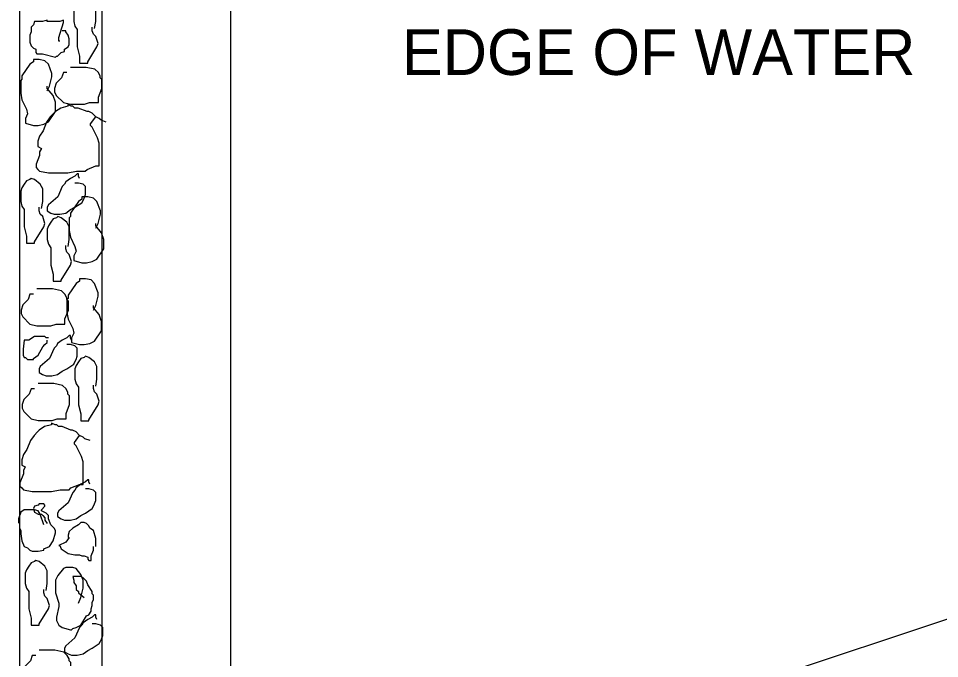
# Model space of a CAD drawing. Extents: x 1348387 to 1349067, y 1153645 to 1154085.
# Drawn here: x 1348523.29 to 1348564.93, y 1153837.53 to 1153866.48 of the extents above; entities that cross this region are included whole.
import ezdxf

# ---------------------------------------------------------------- set-up
doc = ezdxf.new("R2010")
doc.units = 0
for name, color, linetype in [('Design_EX_Roadway Notes', 7, 'Continuous'), ('Topo_Base of Levee', 7, 'Continuous'), ('Topo_Riprap', 7, 'Continuous'), ('Topo_Water Edge', 7, 'Continuous')]:
    doc.layers.add(name, color=color, linetype=linetype)

msp = doc.modelspace()

# ---------------------------------------------------------------- linework, layer by layer
at = {"layer": 'Topo_Base of Levee'}
for p, q in [((1348523.342, 1153909.761), (1348523.342, 1153818.984)), ((1348527.077, 1153822.995), (1348527.077, 1153892.115)), ((1348532.892, 1153828.536), (1348637.06, 1153863.26))]:
    msp.add_line(p, q, dxfattribs=at)
at = {"layer": 'Topo_Riprap'}
for points in [[(1348525.797, 1153866.812), (1348525.797, 1153866.342), (1348525.851, 1153866.134), (1348525.955, 1153865.978), (1348525.955, 1153865.195), (1348526.06, 1153864.778), (1348526.06, 1153864.464), (1348526.163, 1153864.464), (1348526.424, 1153864.464), (1348526.424, 1153864.515), (1348526.841, 1153865.195), (1348526.894, 1153865.352), (1348526.79, 1153865.664), (1348526.685, 1153865.769), (1348526.633, 1153865.925), (1348526.633, 1153866.083)], [(1348526.738, 1153866.03), (1348526.79, 1153866.342), (1348526.79, 1153866.917)], [(1348525.172, 1153865.456), (1348525.119, 1153865.456), (1348525.119, 1153865.612), (1348525.328, 1153866.291), (1348525.328, 1153866.396), (1348525.172, 1153866.342), (1348524.597, 1153866.342), (1348524.597, 1153866.396), (1348524.389, 1153866.342), (1348524.233, 1153866.342), (1348524.023, 1153866.342), (1348523.972, 1153866.186), (1348523.867, 1153866.083), (1348523.867, 1153865.873), (1348523.814, 1153865.717), (1348523.814, 1153865.403), (1348523.867, 1153865.247), (1348523.972, 1153865.142), (1348524.077, 1153865.09), (1348524.077, 1153864.934), (1348524.128, 1153864.881), (1348524.18, 1153864.881), (1348524.389, 1153864.881), (1348524.963, 1153864.725), (1348525.016, 1153864.778), (1348525.067, 1153864.778), (1348525.224, 1153864.934), (1348525.38, 1153864.986), (1348525.38, 1153865.09), (1348525.536, 1153865.195), (1348525.59, 1153865.298), (1348525.59, 1153865.559), (1348525.536, 1153865.717), (1348525.433, 1153865.873), (1348525.433, 1153865.925), (1348525.277, 1153865.925)], [(1348524.597, 1153863.212), (1348524.702, 1153863.42), (1348524.807, 1153863.839), (1348524.807, 1153863.995), (1348524.65, 1153864.412), (1348524.494, 1153864.568), (1348524.233, 1153864.622), (1348523.972, 1153864.622), (1348523.972, 1153864.515), (1348523.814, 1153864.412), (1348523.45, 1153863.89), (1348523.45, 1153863.734), (1348523.397, 1153863.681), (1348523.397, 1153863.107), (1348523.45, 1153862.795), (1348523.658, 1153862.376), (1348523.711, 1153862.168), (1348523.607, 1153861.958), (1348523.607, 1153861.854), (1348523.607, 1153861.751), (1348523.972, 1153861.646), (1348524.18, 1153861.646), (1348524.441, 1153861.698), (1348524.65, 1153861.802), (1348524.963, 1153862.271), (1348524.963, 1153862.69), (1348524.86, 1153863.002), (1348524.597, 1153863.315), (1348524.597, 1153863.42)], [(1348525.484, 1153864.031), (1348525.325, 1153864.031), (1348525.245, 1153863.792), (1348525.007, 1153863.554), (1348524.929, 1153863.317), (1348524.929, 1153863.158), (1348525.007, 1153863), (1348525.325, 1153862.682), (1348525.641, 1153862.603), (1348526.276, 1153862.603), (1348526.514, 1153862.682), (1348526.91, 1153862.682), (1348526.91, 1153862.921), (1348527.069, 1153863.317), (1348527.069, 1153863.713), (1348526.99, 1153863.792), (1348526.99, 1153863.872), (1348526.91, 1153864.031), (1348526.751, 1153864.188), (1348526.355, 1153864.268), (1348525.641, 1153864.268)], [(1348527.266, 1153861.794), (1348527.029, 1153861.874), (1348526.949, 1153861.953), (1348526.79, 1153862.031), (1348526.633, 1153862.19), (1348526.474, 1153862.27), (1348526.394, 1153862.27), (1348525.998, 1153862.429), (1348525.839, 1153862.429), (1348525.76, 1153862.508), (1348525.68, 1153862.508), (1348525.521, 1153862.588), (1348525.521, 1153862.508), (1348525.205, 1153862.429), (1348524.968, 1153862.27), (1348524.888, 1153862.19), (1348524.729, 1153862.031), (1348524.57, 1153861.794), (1348524.413, 1153861.398), (1348524.254, 1153861.16), (1348524.174, 1153860.923), (1348524.174, 1153860.684), (1348524.333, 1153860.605), (1348524.254, 1153860.446), (1348524.254, 1153860.288), (1348524.095, 1153859.892), (1348524.095, 1153859.733), (1348524.174, 1153859.654), (1348524.254, 1153859.574), (1348524.65, 1153859.495), (1348525.521, 1153859.495), (1348525.919, 1153859.574), (1348526.315, 1153859.574), (1348526.394, 1153859.654), (1348526.79, 1153859.813), (1348526.949, 1153859.813), (1348526.949, 1153860.525), (1348526.949, 1153860.684), (1348526.949, 1153860.843), (1348526.87, 1153861.08), (1348526.633, 1153861.556), (1348526.552, 1153861.635), (1348526.552, 1153861.715), (1348526.79, 1153862.031)], [(1348524.336, 1153857.888), (1348524.39, 1153858.2), (1348524.39, 1153858.775), (1348524.284, 1153858.985), (1348524.024, 1153859.193), (1348523.867, 1153859.244), (1348523.814, 1153859.193), (1348523.658, 1153859.141), (1348523.553, 1153858.985), (1348523.45, 1153858.827), (1348523.397, 1153858.671), (1348523.397, 1153858.2), (1348523.45, 1153857.992), (1348523.553, 1153857.836), (1348523.553, 1153857.053), (1348523.658, 1153856.636), (1348523.658, 1153856.322), (1348523.763, 1153856.322), (1348524.024, 1153856.322), (1348524.024, 1153856.373), (1348524.441, 1153857.053), (1348524.494, 1153857.21), (1348524.39, 1153857.524), (1348524.284, 1153857.627), (1348524.233, 1153857.783), (1348524.233, 1153857.941)], [(1348526.06, 1153859.244), (1348526.007, 1153859.349), (1348526.007, 1153859.454), (1348525.955, 1153859.454), (1348525.851, 1153859.349), (1348525.641, 1153859.244), (1348525.433, 1153859.088), (1348525.38, 1153858.985), (1348525.277, 1153858.88), (1348525.068, 1153858.41), (1348524.651, 1153858.044), (1348524.597, 1153857.941), (1348524.597, 1153857.783), (1348524.755, 1153857.68), (1348524.911, 1153857.627), (1348525.172, 1153857.627), (1348525.433, 1153857.68), (1348525.641, 1153857.836), (1348525.851, 1153857.941), (1348526.165, 1153858.149), (1348526.216, 1153858.253), (1348526.268, 1153858.358), (1348526.321, 1153858.514), (1348526.321, 1153858.88), (1348526.216, 1153858.985), (1348526.007, 1153859.037), (1348525.851, 1153859.037)], [(1348526.79, 1153857), (1348526.894, 1153857.21), (1348526.999, 1153857.627), (1348526.999, 1153857.783), (1348526.841, 1153858.2), (1348526.685, 1153858.358), (1348526.424, 1153858.41), (1348526.163, 1153858.41), (1348526.163, 1153858.305), (1348526.007, 1153858.2), (1348525.641, 1153857.68), (1348525.641, 1153857.522), (1348525.59, 1153857.47), (1348525.59, 1153856.895), (1348525.641, 1153856.583), (1348525.851, 1153856.166), (1348525.904, 1153855.956), (1348525.799, 1153855.748), (1348525.799, 1153855.643), (1348525.799, 1153855.539), (1348526.163, 1153855.434), (1348526.372, 1153855.434), (1348526.634, 1153855.487), (1348526.841, 1153855.592), (1348527.155, 1153856.06), (1348527.155, 1153856.478), (1348527.051, 1153856.792), (1348526.79, 1153857.105), (1348526.79, 1153857.21)], [(1348525.538, 1153856.166), (1348525.59, 1153856.478), (1348525.59, 1153857.053), (1348525.485, 1153857.261), (1348525.224, 1153857.47), (1348525.068, 1153857.522), (1348525.016, 1153857.47), (1348524.86, 1153857.417), (1348524.755, 1153857.261), (1348524.651, 1153857.105), (1348524.597, 1153856.948), (1348524.597, 1153856.478), (1348524.651, 1153856.27), (1348524.755, 1153856.112), (1348524.755, 1153855.329), (1348524.86, 1153854.912), (1348524.86, 1153854.599), (1348524.963, 1153854.599), (1348525.224, 1153854.599), (1348525.224, 1153854.651), (1348525.641, 1153855.329), (1348525.694, 1153855.487), (1348525.59, 1153855.799), (1348525.485, 1153855.904), (1348525.433, 1153856.06), (1348525.433, 1153856.217)], [(1348526.685, 1153853.295), (1348526.79, 1153853.504), (1348526.894, 1153853.921), (1348526.894, 1153854.078), (1348526.738, 1153854.495), (1348526.58, 1153854.653), (1348526.321, 1153854.704), (1348526.06, 1153854.704), (1348526.06, 1153854.599), (1348525.904, 1153854.495), (1348525.538, 1153853.973), (1348525.538, 1153853.816), (1348525.485, 1153853.765), (1348525.485, 1153853.19), (1348525.538, 1153852.877), (1348525.746, 1153852.46), (1348525.799, 1153852.251), (1348525.694, 1153852.041), (1348525.694, 1153851.938), (1348525.694, 1153851.833), (1348526.06, 1153851.729), (1348526.268, 1153851.729), (1348526.529, 1153851.782), (1348526.738, 1153851.885), (1348527.051, 1153852.355), (1348527.051, 1153852.772), (1348526.946, 1153853.085), (1348526.685, 1153853.399), (1348526.685, 1153853.504)], [(1348523.97, 1153854.009), (1348523.81, 1153854.009), (1348523.732, 1153853.771), (1348523.493, 1153853.534), (1348523.415, 1153853.295), (1348523.415, 1153853.136), (1348523.493, 1153852.979), (1348523.81, 1153852.661), (1348524.128, 1153852.583), (1348524.762, 1153852.583), (1348525.001, 1153852.661), (1348525.397, 1153852.661), (1348525.397, 1153852.899), (1348525.554, 1153853.295), (1348525.554, 1153853.691), (1348525.475, 1153853.771), (1348525.475, 1153853.85), (1348525.397, 1153854.009), (1348525.238, 1153854.168), (1348524.84, 1153854.248), (1348524.128, 1153854.248)], [(1348525.694, 1153851.938), (1348525.641, 1153852.041), (1348525.641, 1153852.146), (1348525.59, 1153852.146), (1348525.485, 1153852.041), (1348525.277, 1153851.938), (1348525.067, 1153851.782), (1348525.016, 1153851.677), (1348524.911, 1153851.572), (1348524.702, 1153851.102), (1348524.284, 1153850.738), (1348524.233, 1153850.633), (1348524.233, 1153850.475), (1348524.389, 1153850.372), (1348524.546, 1153850.319), (1348524.807, 1153850.319), (1348525.067, 1153850.372), (1348525.277, 1153850.528), (1348525.485, 1153850.633), (1348525.799, 1153850.841), (1348525.851, 1153850.946), (1348525.904, 1153851.051), (1348525.955, 1153851.207), (1348525.955, 1153851.572), (1348525.851, 1153851.677), (1348525.641, 1153851.729), (1348525.485, 1153851.729)], [(1348524.651, 1153852.041), (1348524.546, 1153852.041), (1348524.494, 1153852.095), (1348524.024, 1153852.095), (1348523.763, 1153851.938), (1348523.553, 1153851.938), (1348523.502, 1153851.521), (1348523.502, 1153851.258), (1348523.553, 1153851.155), (1348523.607, 1153851.155), (1348523.711, 1153851.051), (1348523.972, 1153851.051), (1348523.972, 1153851.102), (1348524.18, 1153851.258), (1348524.39, 1153851.624), (1348524.494, 1153851.729), (1348524.597, 1153851.833), (1348524.597, 1153851.938)], [(1348526.79, 1153849.85), (1348526.841, 1153850.163), (1348526.841, 1153850.738), (1348526.738, 1153850.946), (1348526.477, 1153851.155), (1348526.321, 1153851.207), (1348526.268, 1153851.155), (1348526.111, 1153851.102), (1348526.007, 1153850.946), (1348525.904, 1153850.789), (1348525.851, 1153850.633), (1348525.851, 1153850.163), (1348525.904, 1153849.955), (1348526.007, 1153849.799), (1348526.007, 1153849.014), (1348526.111, 1153848.597), (1348526.111, 1153848.284), (1348526.216, 1153848.284), (1348526.477, 1153848.284), (1348526.477, 1153848.336), (1348526.894, 1153849.014), (1348526.946, 1153849.172), (1348526.841, 1153849.485), (1348526.738, 1153849.589), (1348526.685, 1153849.745), (1348526.685, 1153849.902)], [(1348524.021, 1153849.73), (1348523.864, 1153849.73), (1348523.784, 1153849.491), (1348523.546, 1153849.253), (1348523.466, 1153849.016), (1348523.466, 1153848.857), (1348523.546, 1153848.699), (1348523.864, 1153848.381), (1348524.18, 1153848.302), (1348524.815, 1153848.302), (1348525.052, 1153848.381), (1348525.448, 1153848.381), (1348525.448, 1153848.618), (1348525.608, 1153849.016), (1348525.608, 1153849.412), (1348525.529, 1153849.491), (1348525.529, 1153849.569), (1348525.448, 1153849.73), (1348525.29, 1153849.887), (1348524.894, 1153849.967), (1348524.18, 1153849.967)], [(1348526.535, 1153847.39), (1348526.298, 1153847.468), (1348526.219, 1153847.547), (1348526.06, 1153847.627), (1348525.902, 1153847.784), (1348525.742, 1153847.864), (1348525.664, 1153847.864), (1348525.268, 1153848.023), (1348525.109, 1153848.023), (1348525.029, 1153848.102), (1348524.95, 1153848.102), (1348524.791, 1153848.182), (1348524.791, 1153848.102), (1348524.474, 1153848.023), (1348524.237, 1153847.864), (1348524.158, 1153847.784), (1348523.999, 1153847.627), (1348523.84, 1153847.39), (1348523.681, 1153846.992), (1348523.523, 1153846.754), (1348523.444, 1153846.517), (1348523.444, 1153846.278), (1348523.603, 1153846.199), (1348523.523, 1153846.041), (1348523.523, 1153845.882), (1348523.364, 1153845.485), (1348523.364, 1153845.327), (1348523.444, 1153845.248), (1348523.523, 1153845.168), (1348523.919, 1153845.089), (1348524.791, 1153845.089), (1348525.188, 1153845.168), (1348525.584, 1153845.168), (1348525.664, 1153845.248), (1348526.06, 1153845.407), (1348526.219, 1153845.407), (1348526.219, 1153846.119), (1348526.219, 1153846.278), (1348526.219, 1153846.437), (1348526.139, 1153846.676), (1348525.902, 1153847.15), (1348525.823, 1153847.229), (1348525.823, 1153847.309), (1348526.06, 1153847.627)], [(1348526.529, 1153845.414), (1348526.477, 1153845.518), (1348526.477, 1153845.623), (1348526.424, 1153845.623), (1348526.321, 1153845.518), (1348526.111, 1153845.414), (1348525.904, 1153845.257), (1348525.851, 1153845.153), (1348525.746, 1153845.048), (1348525.538, 1153844.579), (1348525.121, 1153844.213), (1348525.067, 1153844.109), (1348525.067, 1153843.953), (1348525.224, 1153843.847), (1348525.38, 1153843.796), (1348525.641, 1153843.796), (1348525.904, 1153843.847), (1348526.111, 1153844.004), (1348526.321, 1153844.109), (1348526.634, 1153844.318), (1348526.685, 1153844.423), (1348526.738, 1153844.526), (1348526.79, 1153844.684), (1348526.79, 1153845.048), (1348526.685, 1153845.153), (1348526.477, 1153845.204), (1348526.321, 1153845.204)], [(1348524.441, 1153843.587), (1348524.284, 1153844.057), (1348524.18, 1153844.213), (1348524.024, 1153844.265), (1348523.553, 1153844.265), (1348523.397, 1153844.16), (1348523.294, 1153843.847), (1348523.294, 1153843.691), (1348523.346, 1153843.64), (1348523.346, 1153843.43), (1348523.397, 1153843.326), (1348523.397, 1153843.169), (1348523.45, 1153842.855), (1348523.553, 1153842.596), (1348523.711, 1153842.543), (1348523.814, 1153842.438), (1348523.919, 1153842.386), (1348524.18, 1153842.386), (1348524.441, 1153842.438), (1348524.441, 1153842.491), (1348524.702, 1153842.596), (1348524.86, 1153842.855), (1348524.963, 1153843.221), (1348524.963, 1153843.326), (1348524.911, 1153843.43), (1348524.755, 1153843.587), (1348524.651, 1153843.847), (1348524.651, 1153844.004), (1348524.546, 1153844.109), (1348524.336, 1153844.213), (1348524.336, 1153844.265), (1348524.494, 1153844.423), (1348524.494, 1153844.474), (1348524.441, 1153844.526), (1348524.233, 1153844.526), (1348524.18, 1153844.474), (1348524.024, 1153844.423), (1348523.972, 1153844.316), (1348524.024, 1153844.16), (1348524.18, 1153844.057), (1348524.336, 1153844.057), (1348524.39, 1153844.004), (1348524.494, 1153843.899), (1348524.494, 1153843.796), (1348524.597, 1153843.64)], [(1348526.79, 1153842.596), (1348526.79, 1153842.96), (1348526.685, 1153843.326), (1348526.529, 1153843.43), (1348526.477, 1153843.535), (1348526.372, 1153843.64), (1348526.268, 1153843.691), (1348526.111, 1153843.691), (1348526.007, 1153843.587), (1348525.746, 1153843.43), (1348525.59, 1153843.274), (1348525.538, 1153843.116), (1348525.538, 1153843.013), (1348525.59, 1153843.013), (1348525.433, 1153842.803), (1348525.121, 1153842.647), (1348525.172, 1153842.647), (1348525.224, 1153842.491), (1348525.538, 1153842.282), (1348525.851, 1153842.23), (1348526.06, 1153842.23), (1348526.165, 1153842.177), (1348526.268, 1153842.177), (1348526.424, 1153842.125), (1348526.424, 1153842.021), (1348526.477, 1153841.969), (1348526.582, 1153841.969), (1348526.582, 1153842.177), (1348526.685, 1153842.438), (1348526.685, 1153842.596)], [(1348524.546, 1153840.611), (1348524.597, 1153840.925), (1348524.597, 1153841.499), (1348524.494, 1153841.708), (1348524.233, 1153841.916), (1348524.077, 1153841.969), (1348524.023, 1153841.916), (1348523.867, 1153841.864), (1348523.763, 1153841.708), (1348523.658, 1153841.552), (1348523.606, 1153841.394), (1348523.606, 1153840.925), (1348523.658, 1153840.715), (1348523.763, 1153840.559), (1348523.763, 1153839.776), (1348523.867, 1153839.359), (1348523.867, 1153839.045), (1348523.972, 1153839.045), (1348524.233, 1153839.045), (1348524.233, 1153839.098), (1348524.65, 1153839.776), (1348524.702, 1153839.933), (1348524.597, 1153840.245), (1348524.494, 1153840.35), (1348524.441, 1153840.508), (1348524.441, 1153840.664)], [(1348526.007, 1153840.038), (1348526.111, 1153840.299), (1348526.216, 1153840.716), (1348526.216, 1153841.082), (1348526.111, 1153841.342), (1348525.904, 1153841.603), (1348525.746, 1153841.655), (1348525.433, 1153841.655), (1348525.328, 1153841.603), (1348525.068, 1153841.289), (1348524.963, 1153841.082), (1348524.963, 1153840.508), (1348525.121, 1153840.038), (1348525.121, 1153839.881), (1348525.016, 1153839.411), (1348525.016, 1153839.255), (1348525.121, 1153839.045), (1348525.277, 1153838.942), (1348525.641, 1153838.838), (1348525.694, 1153838.838), (1348525.746, 1153838.889), (1348525.904, 1153838.942), (1348526.111, 1153839.045), (1348526.372, 1153839.464), (1348526.477, 1153839.515), (1348526.582, 1153839.672), (1348526.582, 1153839.776), (1348526.634, 1153839.933), (1348526.634, 1153840.089), (1348526.685, 1153840.194), (1348526.685, 1153840.403), (1348526.634, 1153840.455), (1348526.634, 1153840.559), (1348526.424, 1153840.872), (1348526.372, 1153841.03), (1348526.216, 1153841.186), (1348526.111, 1153841.238), (1348525.746, 1153841.238), (1348525.799, 1153841.082), (1348525.799, 1153840.977), (1348525.904, 1153840.82), (1348525.904, 1153840.664), (1348526.007, 1153840.559), (1348526.007, 1153840.508), (1348526.268, 1153840.299)], [(1348526.841, 1153839.306), (1348526.79, 1153839.411), (1348526.79, 1153839.515), (1348526.738, 1153839.515), (1348526.634, 1153839.411), (1348526.424, 1153839.306), (1348526.216, 1153839.15), (1348526.165, 1153839.045), (1348526.06, 1153838.942), (1348525.851, 1153838.472), (1348525.434, 1153838.106), (1348525.38, 1153838.001), (1348525.38, 1153837.845), (1348525.538, 1153837.742), (1348525.694, 1153837.689), (1348525.955, 1153837.689), (1348526.216, 1153837.742), (1348526.424, 1153837.898), (1348526.634, 1153838.001), (1348526.948, 1153838.211), (1348526.999, 1153838.315), (1348527.051, 1153838.418), (1348527.104, 1153838.576), (1348527.104, 1153838.942), (1348526.999, 1153839.045), (1348526.79, 1153839.098), (1348526.634, 1153839.098)], [(1348524.074, 1153837.673), (1348523.916, 1153837.673), (1348523.837, 1153837.434), (1348523.598, 1153837.196), (1348523.519, 1153836.959), (1348523.519, 1153836.8), (1348523.598, 1153836.642), (1348523.916, 1153836.326), (1348524.233, 1153836.245), (1348524.867, 1153836.245), (1348525.104, 1153836.326), (1348525.5, 1153836.326), (1348525.5, 1153836.563), (1348525.659, 1153836.959), (1348525.659, 1153837.356), (1348525.581, 1153837.434), (1348525.581, 1153837.514), (1348525.5, 1153837.673), (1348525.343, 1153837.83), (1348524.947, 1153837.91), (1348524.233, 1153837.91)]]:
    msp.add_lwpolyline(points, dxfattribs=at)
at = {"layer": 'Topo_Water Edge'}
msp.add_line((1348532.892, 1153828.536), (1348532.892, 1153869.776), dxfattribs=at)

# ---------------------------------------------------------------- texts
at = {"layer": 'Design_EX_Roadway Notes'}
msp.add_text('EDGE OF WATER', height=2.06865, dxfattribs=at).set_placement((1348540.629, 1153863.924))

doc.saveas('drawing.dxf')
